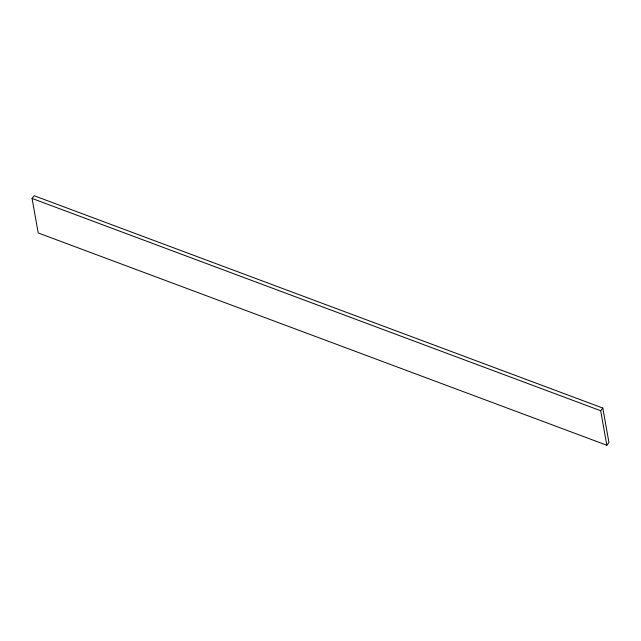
<?xml version="1.0" encoding="UTF-8"?>
<svg xmlns="http://www.w3.org/2000/svg" width="641" height="641" viewBox="0 0 641 641"><rect width="100%" height="100%" fill="white"/><g stroke="black" fill="none" stroke-linecap="round" stroke-linejoin="round"><path stroke-width="0.96" d="M32.05 198.438L34.181 195.761L602.804 408.053L608.95 442.562L606.819 445.239L38.196 232.947L32.05 198.438L600.673 410.729L606.819 445.239M600.673 410.729L602.804 408.053"/></g></svg>
